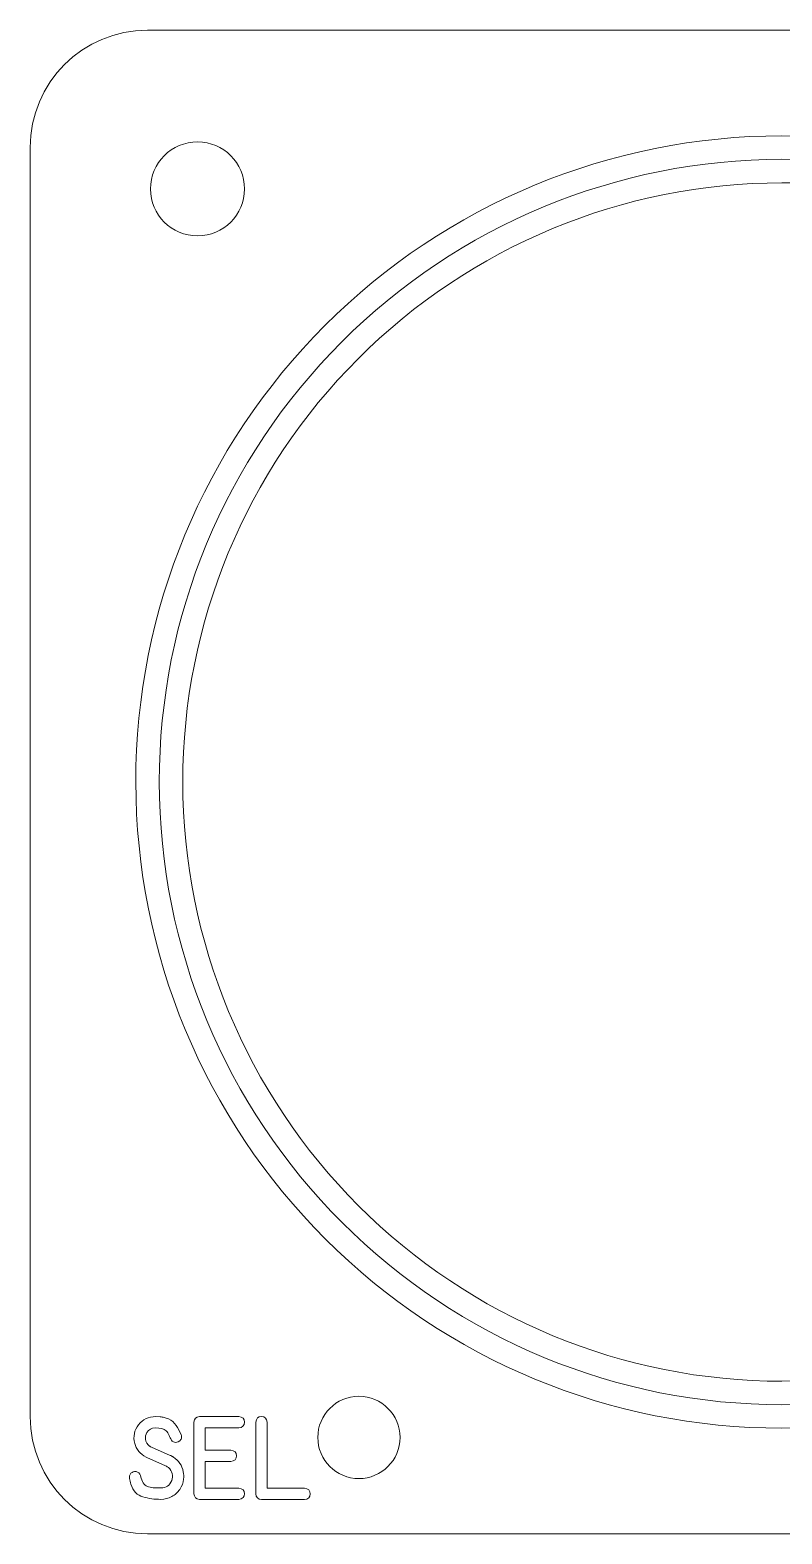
# Model space of a CAD drawing. Header units: millimetres. Extents: x -92 to 32, y -136 to 67.
# Drawn here: x -32 to 0, y 3.1 to 67.1 of the extents above; entities that cross this region are included whole.
import ezdxf

# ---------------------------------------------------------------- set-up
doc = ezdxf.new("R2010")
doc.units = ezdxf.units.MM
doc.header["$MEASUREMENT"] = 0
doc.layers.add('Engrave', color=7, linetype='Continuous')
doc.layers.add('Layer 1', color=7, linetype='Continuous')

msp = doc.modelspace()

# ---------------------------------------------------------------- linework, layer by layer
at = {"layer": 'Engrave', "color": 240, "lineweight": 9}
for points, knots in [([(0, 62.5755), (-7.2981, 62.5709), (-14.2953, 59.6673), (-19.4526, 54.5036), (-19.4526, 54.5036), (-24.6099, 49.3398), (-27.5045, 42.3736), (-27.4999, 35.0756), (-27.4999, 35.0756), (-27.4954, 27.7775), (-24.5917, 20.7803), (-19.428, 15.623), (-19.428, 15.623), (-14.2643, 10.4657), (-7.2981, 7.5711), (0, 7.5757), (0, 7.5757), (7.298, 7.5803), (14.2953, 10.4839), (19.4525, 15.6476), (19.4525, 15.6476), (24.6098, 20.8114), (27.5044, 27.7775), (27.4999, 35.0756), (27.4999, 35.0756), (27.4953, 42.3736), (24.5917, 49.3709), (19.428, 54.5282), (19.428, 54.5282), (14.2642, 59.6854), (7.298, 62.5801), (0, 62.5755)], [0, 0, 0, 0, 0.1111111, 0.1111111, 0.1111111, 0.1111111, 0.2222222, 0.2222222, 0.2222222, 0.2222222, 0.3333333, 0.3333333, 0.3333333, 0.3333333, 0.4444444, 0.4444444, 0.4444444, 0.4444444, 0.5555556, 0.5555556, 0.5555556, 0.5555556, 0.6666667, 0.6666667, 0.6666667, 0.6666667, 0.7777778, 0.7777778, 0.7777778, 0.7777778, 1, 1, 1, 1]), ([(0, 61.5755), (-7.0327, 61.5711), (-13.7755, 58.7731), (-18.7452, 53.7971), (-18.7452, 53.7971), (-23.715, 48.8211), (-26.5043, 42.1082), (-26.4999, 35.0756), (-26.4999, 35.0756), (-26.4956, 28.0429), (-23.6975, 21.3001), (-18.7215, 16.3304), (-18.7215, 16.3304), (-13.7456, 11.3606), (-7.0327, 8.5713), (0, 8.5757), (0, 8.5757), (7.0326, 8.5801), (13.7755, 11.3781), (18.7451, 16.3541), (18.7451, 16.3541), (23.7149, 21.3301), (26.5042, 28.0429), (26.4999, 35.0756), (26.4999, 35.0756), (26.4955, 42.1082), (23.6975, 48.8511), (18.7215, 53.8208), (18.7215, 53.8208), (13.7455, 58.7905), (7.0326, 61.5799), (0, 61.5755)], [0, 0, 0, 0, 0.1111111, 0.1111111, 0.1111111, 0.1111111, 0.2222222, 0.2222222, 0.2222222, 0.2222222, 0.3333333, 0.3333333, 0.3333333, 0.3333333, 0.4444444, 0.4444444, 0.4444444, 0.4444444, 0.5555556, 0.5555556, 0.5555556, 0.5555556, 0.6666667, 0.6666667, 0.6666667, 0.6666667, 0.7777778, 0.7777778, 0.7777778, 0.7777778, 1, 1, 1, 1]), ([(-26.0407, 6.4191), (-26.0407, 6.4191), (-26.0131, 6.4074), (-26.0131, 6.4074), (-26.0131, 6.4074), (-26.0131, 6.4074), (-25.9819, 6.3921), (-25.9819, 6.3921), (-25.9819, 6.3921), (-25.9819, 6.3921), (-25.9543, 6.3762), (-25.9543, 6.3762), (-25.9543, 6.3762), (-25.9466, 6.3703), (-25.9372, 6.365), (-25.9278, 6.3597), (-25.9278, 6.3597), (-25.9178, 6.355), (-25.9084, 6.3492), (-25.899, 6.3439), (-25.899, 6.3439), (-25.6721, 6.1945), (-25.531, 5.9876), (-25.4775, 5.7236), (-25.4775, 5.7236), (-25.4569, 5.6201), (-25.4522, 5.5137), (-25.4633, 5.4049), (-25.4633, 5.4049), (-25.4822, 5.2485), (-25.5368, 5.1045), (-25.628, 4.9716), (-25.628, 4.9716), (-25.7191, 4.8387), (-25.8338, 4.7364), (-25.9713, 4.6641), (-25.9713, 4.6641), (-26.1195, 4.5859), (-26.273, 4.5471), (-26.4317, 4.5471), (-26.4317, 4.5471), (-26.698, 4.5471), (-26.952, 4.5812), (-27.1949, 4.6494), (-27.1949, 4.6494), (-27.4371, 4.7176), (-27.6099, 4.9004), (-27.7128, 5.198), (-27.7128, 5.198), (-27.727, 5.2362), (-27.7369, 5.275), (-27.744, 5.315), (-27.744, 5.315), (-27.7511, 5.3555), (-27.7593, 5.3955), (-27.7681, 5.4361), (-27.7681, 5.4361), (-27.7852, 5.5184), (-27.7652, 5.5913), (-27.707, 5.6548), (-27.707, 5.6548), (-27.6493, 5.7177), (-27.577, 5.7418), (-27.4912, 5.7271), (-27.4912, 5.7271), (-27.4001, 5.7083), (-27.3371, 5.6524), (-27.3013, 5.5584), (-27.3013, 5.5584), (-27.3013, 5.5584), (-27.296, 5.5425), (-27.296, 5.5425), (-27.296, 5.5425), (-27.2413, 5.2932), (-27.1449, 5.1444), (-27.0079, 5.0962), (-27.0079, 5.0962), (-26.8703, 5.048), (-26.6798, 5.0263), (-26.4352, 5.031), (-26.4352, 5.031), (-26.21, 5.031), (-26.0554, 5.1368), (-25.9713, 5.3479), (-25.9713, 5.3479), (-25.9349, 5.442), (-25.929, 5.5401), (-25.9543, 5.6419), (-25.9543, 5.6419), (-25.9796, 5.743), (-26.0295, 5.8282), (-26.1042, 5.8958), (-26.1042, 5.8958), (-26.1377, 5.9247), (-26.1812, 5.9511), (-26.2353, 5.9764), (-26.2353, 5.9764), (-26.2353, 5.9764), (-27.0326, 6.3262), (-27.0326, 6.3262), (-27.0326, 6.3262), (-27.0326, 6.3262), (-27.0585, 6.3403), (-27.0585, 6.3403), (-27.0585, 6.3403), (-27.3195, 6.4779), (-27.4812, 6.6737), (-27.5441, 6.9277), (-27.5441, 6.9277), (-27.6211, 7.2217), (-27.5676, 7.4851), (-27.383, 7.7191), (-27.383, 7.7191), (-27.199, 7.9525), (-26.9567, 8.0695), (-26.6575, 8.0695), (-26.6575, 8.0695), (-26.6575, 8.0695), (-26.4676, 8.0642), (-26.4676, 8.0642), (-26.4676, 8.0642), (-26.4058, 8.053), (-26.3459, 8.0419), (-26.2888, 8.0307), (-26.2888, 8.0307), (-26.2312, 8.0201), (-26.173, 8.0013), (-26.1148, 7.9748), (-26.1148, 7.9748), (-25.9702, 7.9072), (-25.859, 7.8137), (-25.782, 7.6956), (-25.782, 7.6956), (-25.705, 7.5774), (-25.6356, 7.4492), (-25.5739, 7.3116), (-25.5739, 7.3116), (-25.568, 7.2987), (-25.5627, 7.284), (-25.558, 7.2669), (-25.558, 7.2669), (-25.5457, 7.2105), (-25.5515, 7.1594), (-25.5756, 7.1135), (-25.5756, 7.1135), (-25.5892, 7.0847), (-25.6039, 7.0629), (-25.6186, 7.0482), (-25.6186, 7.0482), (-25.6333, 7.0329), (-25.6456, 7.0229), (-25.6544, 7.0171), (-25.6544, 7.0171), (-25.7144, 6.9747), (-25.7797, 6.9618), (-25.8508, 6.9794), (-25.8508, 6.9794), (-25.9225, 6.9953), (-25.9766, 7.0412), (-26.0148, 7.117), (-26.0148, 7.117), (-26.0448, 7.1835), (-26.0766, 7.2517), (-26.1101, 7.321), (-26.1101, 7.321), (-26.1442, 7.3904), (-26.1918, 7.448), (-26.2524, 7.4945), (-26.2524, 7.4945), (-26.2777, 7.5127), (-26.3023, 7.5262), (-26.3259, 7.5345), (-26.3259, 7.5345), (-26.3494, 7.5433), (-26.3753, 7.5527), (-26.4041, 7.5633), (-26.4041, 7.5633), (-26.4041, 7.5633), (-26.5158, 7.5821), (-26.5158, 7.5821), (-26.5158, 7.5821), (-26.5158, 7.5821), (-26.6745, 7.5874), (-26.6745, 7.5874), (-26.6745, 7.5874), (-26.8286, 7.585), (-26.9462, 7.5186), (-27.0273, 7.3875), (-27.0273, 7.3875), (-27.0826, 7.3034), (-27.1031, 7.2099), (-27.0896, 7.1064), (-27.0896, 7.1064), (-27.0737, 6.9794), (-27.0138, 6.8807), (-26.9103, 6.8101), (-26.9103, 6.8101), (-26.9056, 6.8072), (-26.9009, 6.8031), (-26.895, 6.7989), (-26.895, 6.7989), (-26.8891, 6.7954), (-26.8827, 6.7913), (-26.8762, 6.7878), (-26.8762, 6.7878), (-26.8762, 6.7878), (-26.8568, 6.7795), (-26.8568, 6.7795), (-26.8568, 6.7795), (-26.8568, 6.7795), (-26.8362, 6.7707), (-26.8362, 6.7707), (-26.8362, 6.7707), (-26.8362, 6.7707), (-26.0407, 6.4191), (-26.0407, 6.4191)], [0, 0, 0, 0, 0.0181818, 0.0181818, 0.0181818, 0.0181818, 0.0363636, 0.0363636, 0.0363636, 0.0363636, 0.0545455, 0.0545455, 0.0545455, 0.0545455, 0.0727273, 0.0727273, 0.0727273, 0.0727273, 0.0909091, 0.0909091, 0.0909091, 0.0909091, 0.1090909, 0.1090909, 0.1090909, 0.1090909, 0.1272727, 0.1272727, 0.1272727, 0.1272727, 0.1454545, 0.1454545, 0.1454545, 0.1454545, 0.1636364, 0.1636364, 0.1636364, 0.1636364, 0.1818182, 0.1818182, 0.1818182, 0.1818182, 0.2, 0.2, 0.2, 0.2, 0.2181818, 0.2181818, 0.2181818, 0.2181818, 0.2363636, 0.2363636, 0.2363636, 0.2363636, 0.2545455, 0.2545455, 0.2545455, 0.2545455, 0.2727273, 0.2727273, 0.2727273, 0.2727273, 0.2909091, 0.2909091, 0.2909091, 0.2909091, 0.3090909, 0.3090909, 0.3090909, 0.3090909, 0.3272727, 0.3272727, 0.3272727, 0.3272727, 0.3454545, 0.3454545, 0.3454545, 0.3454545, 0.3636364, 0.3636364, 0.3636364, 0.3636364, 0.3818182, 0.3818182, 0.3818182, 0.3818182, 0.4, 0.4, 0.4, 0.4, 0.4181818, 0.4181818, 0.4181818, 0.4181818, 0.4363636, 0.4363636, 0.4363636, 0.4363636, 0.4545455, 0.4545455, 0.4545455, 0.4545455, 0.4727273, 0.4727273, 0.4727273, 0.4727273, 0.4909091, 0.4909091, 0.4909091, 0.4909091, 0.5090909, 0.5090909, 0.5090909, 0.5090909, 0.5272727, 0.5272727, 0.5272727, 0.5272727, 0.5454545, 0.5454545, 0.5454545, 0.5454545, 0.5636364, 0.5636364, 0.5636364, 0.5636364, 0.5818182, 0.5818182, 0.5818182, 0.5818182, 0.6, 0.6, 0.6, 0.6, 0.6181818, 0.6181818, 0.6181818, 0.6181818, 0.6363636, 0.6363636, 0.6363636, 0.6363636, 0.6545455, 0.6545455, 0.6545455, 0.6545455, 0.6727273, 0.6727273, 0.6727273, 0.6727273, 0.6909091, 0.6909091, 0.6909091, 0.6909091, 0.7090909, 0.7090909, 0.7090909, 0.7090909, 0.7272727, 0.7272727, 0.7272727, 0.7272727, 0.7454545, 0.7454545, 0.7454545, 0.7454545, 0.7636364, 0.7636364, 0.7636364, 0.7636364, 0.7818182, 0.7818182, 0.7818182, 0.7818182, 0.8, 0.8, 0.8, 0.8, 0.8181818, 0.8181818, 0.8181818, 0.8181818, 0.8363636, 0.8363636, 0.8363636, 0.8363636, 0.8545455, 0.8545455, 0.8545455, 0.8545455, 0.8727273, 0.8727273, 0.8727273, 0.8727273, 0.8909091, 0.8909091, 0.8909091, 0.8909091, 0.9090909, 0.9090909, 0.9090909, 0.9090909, 0.9272727, 0.9272727, 0.9272727, 0.9272727, 0.9454545, 0.9454545, 0.9454545, 0.9454545, 0.9636364, 0.9636364, 0.9636364, 0.9636364, 1, 1, 1, 1]), ([(-23.1192, 7.5891), (-23.1192, 7.5891), (-24.5473, 7.5891), (-24.5473, 7.5891), (-24.5473, 7.5891), (-24.5473, 7.5891), (-24.5473, 6.6467), (-24.5473, 6.6467), (-24.5473, 6.6467), (-24.5473, 6.6467), (-23.4584, 6.6467), (-23.4584, 6.6467), (-23.4584, 6.6467), (-23.2956, 6.6226), (-23.2144, 6.5408), (-23.215, 6.4015), (-23.215, 6.4015), (-23.2156, 6.2616), (-23.2967, 6.1804), (-23.4584, 6.1575), (-23.4584, 6.1575), (-23.4584, 6.1575), (-24.5473, 6.1575), (-24.5473, 6.1575), (-24.5473, 6.1575), (-24.5473, 6.1575), (-24.5473, 5.0257), (-24.5473, 5.0257), (-24.5473, 5.0257), (-24.5473, 5.0257), (-23.1192, 5.0257), (-23.1192, 5.0257), (-23.1192, 5.0257), (-22.9575, 5.0016), (-22.8764, 4.921), (-22.8764, 4.7829), (-22.8764, 4.7829), (-22.8764, 4.6453), (-22.9575, 4.5647), (-23.1192, 4.5418), (-23.1192, 4.5418), (-23.1192, 4.5418), (-24.7866, 4.5418), (-24.7866, 4.5418), (-24.7866, 4.5418), (-24.9301, 4.56), (-25.0118, 4.6418), (-25.0312, 4.7864), (-25.0312, 4.7864), (-25.0312, 4.7864), (-25.0312, 7.8284), (-25.0312, 7.8284), (-25.0312, 7.8284), (-25.0094, 7.9801), (-24.9277, 8.0601), (-24.7866, 8.0695), (-24.7866, 8.0695), (-24.7866, 8.0695), (-23.1192, 8.0695), (-23.1192, 8.0695), (-23.1192, 8.0695), (-22.9575, 8.0572), (-22.8764, 7.976), (-22.877, 7.8273), (-22.877, 7.8273), (-22.8775, 7.6785), (-22.9587, 7.5991), (-23.1192, 7.5891)], [0, 0, 0, 0, 0.0555556, 0.0555556, 0.0555556, 0.0555556, 0.1111111, 0.1111111, 0.1111111, 0.1111111, 0.1666667, 0.1666667, 0.1666667, 0.1666667, 0.2222222, 0.2222222, 0.2222222, 0.2222222, 0.2777778, 0.2777778, 0.2777778, 0.2777778, 0.3333333, 0.3333333, 0.3333333, 0.3333333, 0.3888889, 0.3888889, 0.3888889, 0.3888889, 0.4444444, 0.4444444, 0.4444444, 0.4444444, 0.5, 0.5, 0.5, 0.5, 0.5555556, 0.5555556, 0.5555556, 0.5555556, 0.6111111, 0.6111111, 0.6111111, 0.6111111, 0.6666667, 0.6666667, 0.6666667, 0.6666667, 0.7222222, 0.7222222, 0.7222222, 0.7222222, 0.7777778, 0.7777778, 0.7777778, 0.7777778, 0.8333333, 0.8333333, 0.8333333, 0.8333333, 0.8888889, 0.8888889, 0.8888889, 0.8888889, 1, 1, 1, 1]), ([(-22.1532, 4.54), (-22.2943, 4.5494), (-22.376, 4.6288), (-22.3978, 4.7793), (-22.3978, 4.7793), (-22.3978, 4.7793), (-22.3978, 7.8249), (-22.3978, 7.8249), (-22.3978, 7.8249), (-22.3737, 7.9901), (-22.2896, 8.0713), (-22.1462, 8.0689), (-22.1462, 8.0689), (-22.0027, 8.066), (-21.9245, 7.9842), (-21.9122, 7.8249), (-21.9122, 7.8249), (-21.9122, 7.8249), (-21.9122, 5.021), (-21.9122, 5.021), (-21.9122, 5.021), (-21.9122, 5.021), (-20.3223, 5.0222), (-20.3223, 5.0222), (-20.3223, 5.0222), (-20.1589, 5.0039), (-20.0783, 4.9216), (-20.0801, 4.7752), (-20.0801, 4.7752), (-20.0819, 4.6288), (-20.163, 4.5506), (-20.3241, 4.54), (-20.3241, 4.54), (-20.3241, 4.54), (-22.1532, 4.54), (-22.1532, 4.54)], [0, 0, 0, 0, 0.1, 0.1, 0.1, 0.1, 0.2, 0.2, 0.2, 0.2, 0.3, 0.3, 0.3, 0.3, 0.4, 0.4, 0.4, 0.4, 0.5, 0.5, 0.5, 0.5, 0.6, 0.6, 0.6, 0.6, 0.7, 0.7, 0.7, 0.7, 0.8, 0.8, 0.8, 0.8, 1, 1, 1, 1])]:
    msp.add_open_spline(points, degree=3, knots=knots, dxfattribs=at)
at = {"layer": 'Layer 1', "color": 250, "lineweight": 9}
for points, knots in [([(-26.9999, 67.0756), (-26.9999, 67.0756), (26.9999, 67.0756), (26.9999, 67.0756), (26.9999, 67.0756), (29.75, 67.0756), (32, 64.8256), (32, 62.0756), (32, 62.0756), (32, 62.0756), (32, 8.0756), (32, 8.0756), (32, 8.0756), (32, 5.3256), (29.75, 3.0756), (26.9999, 3.0756), (26.9999, 3.0756), (26.9999, 3.0756), (-26.9999, 3.0756), (-26.9999, 3.0756), (-26.9999, 3.0756), (-29.75, 3.0756), (-32, 5.3256), (-32, 8.0756), (-32, 8.0756), (-32, 8.0756), (-32, 62.0756), (-32, 62.0756), (-32, 62.0756), (-32, 64.8256), (-29.75, 67.0756), (-26.9999, 67.0756)], [0, 0, 0, 0, 0.1111111, 0.1111111, 0.1111111, 0.1111111, 0.2222222, 0.2222222, 0.2222222, 0.2222222, 0.3333333, 0.3333333, 0.3333333, 0.3333333, 0.4444444, 0.4444444, 0.4444444, 0.4444444, 0.5555556, 0.5555556, 0.5555556, 0.5555556, 0.6666667, 0.6666667, 0.6666667, 0.6666667, 0.7777778, 0.7777778, 0.7777778, 0.7777778, 1, 1, 1, 1]), ([(-24.8723, 62.3163), (-25.9769, 62.3163), (-26.8723, 61.4209), (-26.8723, 60.3163), (-26.8723, 60.3163), (-26.8723, 59.2117), (-25.9769, 58.3163), (-24.8723, 58.3163), (-24.8723, 58.3163), (-23.7677, 58.3163), (-22.8723, 59.2117), (-22.8723, 60.3163), (-22.8723, 60.3163), (-22.8723, 61.4209), (-23.7677, 62.3163), (-24.8723, 62.3163)], [0, 0, 0, 0, 0.2, 0.2, 0.2, 0.2, 0.4, 0.4, 0.4, 0.4, 0.6, 0.6, 0.6, 0.6, 1, 1, 1, 1]), ([(-24.8723, 62.3163), (-25.9769, 62.3163), (-26.8723, 61.4209), (-26.8723, 60.3163), (-26.8723, 60.3163), (-26.8723, 59.2117), (-25.9769, 58.3163), (-24.8723, 58.3163), (-24.8723, 58.3163), (-23.7677, 58.3163), (-22.8723, 59.2117), (-22.8723, 60.3163), (-22.8723, 60.3163), (-22.8723, 61.4209), (-23.7677, 62.3163), (-24.8723, 62.3163)], [0, 0, 0, 0, 0.2, 0.2, 0.2, 0.2, 0.4, 0.4, 0.4, 0.4, 0.6, 0.6, 0.6, 0.6, 1, 1, 1, 1]), ([(-24.8723, 62.3163), (-25.9769, 62.3163), (-26.8723, 61.4209), (-26.8723, 60.3163), (-26.8723, 60.3163), (-26.8723, 59.2117), (-25.9769, 58.3163), (-24.8723, 58.3163), (-24.8723, 58.3163), (-23.7677, 58.3163), (-22.8723, 59.2117), (-22.8723, 60.3163), (-22.8723, 60.3163), (-22.8723, 61.4209), (-23.7677, 62.3163), (-24.8723, 62.3163)], [0, 0, 0, 0, 0.2, 0.2, 0.2, 0.2, 0.4, 0.4, 0.4, 0.4, 0.6, 0.6, 0.6, 0.6, 1, 1, 1, 1]), ([(-24.8723, 62.3163), (-25.9769, 62.3163), (-26.8723, 61.4209), (-26.8723, 60.3163), (-26.8723, 60.3163), (-26.8723, 59.2117), (-25.9769, 58.3163), (-24.8723, 58.3163), (-24.8723, 58.3163), (-23.7677, 58.3163), (-22.8723, 59.2117), (-22.8723, 60.3163), (-22.8723, 60.3163), (-22.8723, 61.4209), (-23.7677, 62.3163), (-24.8723, 62.3163)], [0, 0, 0, 0, 0.2, 0.2, 0.2, 0.2, 0.4, 0.4, 0.4, 0.4, 0.6, 0.6, 0.6, 0.6, 1, 1, 1, 1]), ([(-24.8723, 62.3163), (-25.9769, 62.3163), (-26.8723, 61.4209), (-26.8723, 60.3163), (-26.8723, 60.3163), (-26.8723, 59.2117), (-25.9769, 58.3163), (-24.8723, 58.3163), (-24.8723, 58.3163), (-23.7677, 58.3163), (-22.8723, 59.2117), (-22.8723, 60.3163), (-22.8723, 60.3163), (-22.8723, 61.4209), (-23.7677, 62.3163), (-24.8723, 62.3163)], [0, 0, 0, 0, 0.2, 0.2, 0.2, 0.2, 0.4, 0.4, 0.4, 0.4, 0.6, 0.6, 0.6, 0.6, 1, 1, 1, 1]), ([(-24.8723, 62.3163), (-25.9769, 62.3163), (-26.8723, 61.4209), (-26.8723, 60.3163), (-26.8723, 60.3163), (-26.8723, 59.2117), (-25.9769, 58.3163), (-24.8723, 58.3163), (-24.8723, 58.3163), (-23.7677, 58.3163), (-22.8723, 59.2117), (-22.8723, 60.3163), (-22.8723, 60.3163), (-22.8723, 61.4209), (-23.7677, 62.3163), (-24.8723, 62.3163)], [0, 0, 0, 0, 0.2, 0.2, 0.2, 0.2, 0.4, 0.4, 0.4, 0.4, 0.6, 0.6, 0.6, 0.6, 1, 1, 1, 1]), ([(-24.8723, 62.3163), (-25.9769, 62.3163), (-26.8723, 61.4209), (-26.8723, 60.3163), (-26.8723, 60.3163), (-26.8723, 59.2117), (-25.9769, 58.3163), (-24.8723, 58.3163), (-24.8723, 58.3163), (-23.7677, 58.3163), (-22.8723, 59.2117), (-22.8723, 60.3163), (-22.8723, 60.3163), (-22.8723, 61.4209), (-23.7677, 62.3163), (-24.8723, 62.3163)], [0, 0, 0, 0, 0.2, 0.2, 0.2, 0.2, 0.4, 0.4, 0.4, 0.4, 0.6, 0.6, 0.6, 0.6, 1, 1, 1, 1]), ([(-24.8723, 62.3163), (-25.9769, 62.3163), (-26.8723, 61.4209), (-26.8723, 60.3163), (-26.8723, 60.3163), (-26.8723, 59.2117), (-25.9769, 58.3163), (-24.8723, 58.3163), (-24.8723, 58.3163), (-23.7677, 58.3163), (-22.8723, 59.2117), (-22.8723, 60.3163), (-22.8723, 60.3163), (-22.8723, 61.4209), (-23.7677, 62.3163), (-24.8723, 62.3163)], [0, 0, 0, 0, 0.2, 0.2, 0.2, 0.2, 0.4, 0.4, 0.4, 0.4, 0.6, 0.6, 0.6, 0.6, 1, 1, 1, 1]), ([(-24.8723, 62.3163), (-25.9769, 62.3163), (-26.8723, 61.4209), (-26.8723, 60.3163), (-26.8723, 60.3163), (-26.8723, 59.2117), (-25.9769, 58.3163), (-24.8723, 58.3163), (-24.8723, 58.3163), (-23.7677, 58.3163), (-22.8723, 59.2117), (-22.8723, 60.3163), (-22.8723, 60.3163), (-22.8723, 61.4209), (-23.7677, 62.3163), (-24.8723, 62.3163)], [0, 0, 0, 0, 0.2, 0.2, 0.2, 0.2, 0.4, 0.4, 0.4, 0.4, 0.6, 0.6, 0.6, 0.6, 1, 1, 1, 1]), ([(-24.8723, 62.3163), (-25.9769, 62.3163), (-26.8723, 61.4209), (-26.8723, 60.3163), (-26.8723, 60.3163), (-26.8723, 59.2117), (-25.9769, 58.3163), (-24.8723, 58.3163), (-24.8723, 58.3163), (-23.7677, 58.3163), (-22.8723, 59.2117), (-22.8723, 60.3163), (-22.8723, 60.3163), (-22.8723, 61.4209), (-23.7677, 62.3163), (-24.8723, 62.3163)], [0, 0, 0, 0, 0.2, 0.2, 0.2, 0.2, 0.4, 0.4, 0.4, 0.4, 0.6, 0.6, 0.6, 0.6, 1, 1, 1, 1]), ([(-24.8723, 62.3163), (-25.9769, 62.3163), (-26.8723, 61.4209), (-26.8723, 60.3163), (-26.8723, 60.3163), (-26.8723, 59.2117), (-25.9769, 58.3163), (-24.8723, 58.3163), (-24.8723, 58.3163), (-23.7677, 58.3163), (-22.8723, 59.2117), (-22.8723, 60.3163), (-22.8723, 60.3163), (-22.8723, 61.4209), (-23.7677, 62.3163), (-24.8723, 62.3163)], [0, 0, 0, 0, 0.2, 0.2, 0.2, 0.2, 0.4, 0.4, 0.4, 0.4, 0.6, 0.6, 0.6, 0.6, 1, 1, 1, 1]), ([(-24.8723, 62.3163), (-25.9769, 62.3163), (-26.8723, 61.4209), (-26.8723, 60.3163), (-26.8723, 60.3163), (-26.8723, 59.2117), (-25.9769, 58.3163), (-24.8723, 58.3163), (-24.8723, 58.3163), (-23.7677, 58.3163), (-22.8723, 59.2117), (-22.8723, 60.3163), (-22.8723, 60.3163), (-22.8723, 61.4209), (-23.7677, 62.3163), (-24.8723, 62.3163)], [0, 0, 0, 0, 0.2, 0.2, 0.2, 0.2, 0.4, 0.4, 0.4, 0.4, 0.6, 0.6, 0.6, 0.6, 1, 1, 1, 1]), ([(-24.8723, 62.3163), (-25.9769, 62.3163), (-26.8723, 61.4209), (-26.8723, 60.3163), (-26.8723, 60.3163), (-26.8723, 59.2117), (-25.9769, 58.3163), (-24.8723, 58.3163), (-24.8723, 58.3163), (-23.7677, 58.3163), (-22.8723, 59.2117), (-22.8723, 60.3163), (-22.8723, 60.3163), (-22.8723, 61.4209), (-23.7677, 62.3163), (-24.8723, 62.3163)], [0, 0, 0, 0, 0.2, 0.2, 0.2, 0.2, 0.4, 0.4, 0.4, 0.4, 0.6, 0.6, 0.6, 0.6, 1, 1, 1, 1]), ([(-24.8723, 62.3163), (-25.9769, 62.3163), (-26.8723, 61.4209), (-26.8723, 60.3163), (-26.8723, 60.3163), (-26.8723, 59.2117), (-25.9769, 58.3163), (-24.8723, 58.3163), (-24.8723, 58.3163), (-23.7677, 58.3163), (-22.8723, 59.2117), (-22.8723, 60.3163), (-22.8723, 60.3163), (-22.8723, 61.4209), (-23.7677, 62.3163), (-24.8723, 62.3163)], [0, 0, 0, 0, 0.2, 0.2, 0.2, 0.2, 0.4, 0.4, 0.4, 0.4, 0.6, 0.6, 0.6, 0.6, 1, 1, 1, 1]), ([(-24.8723, 62.3163), (-25.9769, 62.3163), (-26.8723, 61.4209), (-26.8723, 60.3163), (-26.8723, 60.3163), (-26.8723, 59.2117), (-25.9769, 58.3163), (-24.8723, 58.3163), (-24.8723, 58.3163), (-23.7677, 58.3163), (-22.8723, 59.2117), (-22.8723, 60.3163), (-22.8723, 60.3163), (-22.8723, 61.4209), (-23.7677, 62.3163), (-24.8723, 62.3163)], [0, 0, 0, 0, 0.2, 0.2, 0.2, 0.2, 0.4, 0.4, 0.4, 0.4, 0.6, 0.6, 0.6, 0.6, 1, 1, 1, 1]), ([(-24.8723, 62.3163), (-25.9769, 62.3163), (-26.8723, 61.4209), (-26.8723, 60.3163), (-26.8723, 60.3163), (-26.8723, 59.2117), (-25.9769, 58.3163), (-24.8723, 58.3163), (-24.8723, 58.3163), (-23.7677, 58.3163), (-22.8723, 59.2117), (-22.8723, 60.3163), (-22.8723, 60.3163), (-22.8723, 61.4209), (-23.7677, 62.3163), (-24.8723, 62.3163)], [0, 0, 0, 0, 0.2, 0.2, 0.2, 0.2, 0.4, 0.4, 0.4, 0.4, 0.6, 0.6, 0.6, 0.6, 1, 1, 1, 1]), ([(-24.8723, 62.3163), (-25.9769, 62.3163), (-26.8723, 61.4209), (-26.8723, 60.3163), (-26.8723, 60.3163), (-26.8723, 59.2117), (-25.9769, 58.3163), (-24.8723, 58.3163), (-24.8723, 58.3163), (-23.7677, 58.3163), (-22.8723, 59.2117), (-22.8723, 60.3163), (-22.8723, 60.3163), (-22.8723, 61.4209), (-23.7677, 62.3163), (-24.8723, 62.3163)], [0, 0, 0, 0, 0.2, 0.2, 0.2, 0.2, 0.4, 0.4, 0.4, 0.4, 0.6, 0.6, 0.6, 0.6, 1, 1, 1, 1]), ([(-24.8723, 62.3163), (-25.9769, 62.3163), (-26.8723, 61.4209), (-26.8723, 60.3163), (-26.8723, 60.3163), (-26.8723, 59.2117), (-25.9769, 58.3163), (-24.8723, 58.3163), (-24.8723, 58.3163), (-23.7677, 58.3163), (-22.8723, 59.2117), (-22.8723, 60.3163), (-22.8723, 60.3163), (-22.8723, 61.4209), (-23.7677, 62.3163), (-24.8723, 62.3163)], [0, 0, 0, 0, 0.2, 0.2, 0.2, 0.2, 0.4, 0.4, 0.4, 0.4, 0.6, 0.6, 0.6, 0.6, 1, 1, 1, 1]), ([(-24.8723, 62.3163), (-25.9769, 62.3163), (-26.8723, 61.4209), (-26.8723, 60.3163), (-26.8723, 60.3163), (-26.8723, 59.2117), (-25.9769, 58.3163), (-24.8723, 58.3163), (-24.8723, 58.3163), (-23.7677, 58.3163), (-22.8723, 59.2117), (-22.8723, 60.3163), (-22.8723, 60.3163), (-22.8723, 61.4209), (-23.7677, 62.3163), (-24.8723, 62.3163)], [0, 0, 0, 0, 0.2, 0.2, 0.2, 0.2, 0.4, 0.4, 0.4, 0.4, 0.6, 0.6, 0.6, 0.6, 1, 1, 1, 1]), ([(-24.8723, 62.3163), (-25.9769, 62.3163), (-26.8723, 61.4209), (-26.8723, 60.3163), (-26.8723, 60.3163), (-26.8723, 59.2117), (-25.9769, 58.3163), (-24.8723, 58.3163), (-24.8723, 58.3163), (-23.7677, 58.3163), (-22.8723, 59.2117), (-22.8723, 60.3163), (-22.8723, 60.3163), (-22.8723, 61.4209), (-23.7677, 62.3163), (-24.8723, 62.3163)], [0, 0, 0, 0, 0.2, 0.2, 0.2, 0.2, 0.4, 0.4, 0.4, 0.4, 0.6, 0.6, 0.6, 0.6, 1, 1, 1, 1]), ([(-24.8723, 62.3163), (-25.9769, 62.3163), (-26.8723, 61.4209), (-26.8723, 60.3163), (-26.8723, 60.3163), (-26.8723, 59.2117), (-25.9769, 58.3163), (-24.8723, 58.3163), (-24.8723, 58.3163), (-23.7677, 58.3163), (-22.8723, 59.2117), (-22.8723, 60.3163), (-22.8723, 60.3163), (-22.8723, 61.4209), (-23.7677, 62.3163), (-24.8723, 62.3163)], [0, 0, 0, 0, 0.2, 0.2, 0.2, 0.2, 0.4, 0.4, 0.4, 0.4, 0.6, 0.6, 0.6, 0.6, 1, 1, 1, 1]), ([(0, 60.5755), (-6.7673, 60.5712), (-13.2557, 57.8789), (-18.0379, 53.0906), (-18.0379, 53.0906), (-22.82, 48.3024), (-25.5042, 41.8428), (-25.4999, 35.0756), (-25.4999, 35.0756), (-25.4957, 28.3083), (-22.8033, 21.8199), (-18.015, 17.0377), (-18.015, 17.0377), (-13.2269, 12.2556), (-6.7673, 9.5714), (0, 9.5757), (0, 9.5757), (6.7672, 9.58), (13.2557, 12.2723), (18.0378, 17.0606), (18.0378, 17.0606), (22.82, 21.8488), (25.5041, 28.3083), (25.4999, 35.0756), (25.4999, 35.0756), (25.4956, 41.8428), (22.8033, 48.3313), (18.015, 53.1135), (18.015, 53.1135), (13.2268, 57.8956), (6.7672, 60.5798), (0, 60.5755)], [0, 0, 0, 0, 0.1111111, 0.1111111, 0.1111111, 0.1111111, 0.2222222, 0.2222222, 0.2222222, 0.2222222, 0.3333333, 0.3333333, 0.3333333, 0.3333333, 0.4444444, 0.4444444, 0.4444444, 0.4444444, 0.5555556, 0.5555556, 0.5555556, 0.5555556, 0.6666667, 0.6666667, 0.6666667, 0.6666667, 0.7777778, 0.7777778, 0.7777778, 0.7777778, 1, 1, 1, 1]), ([(-18.0044, 8.9322), (-18.9709, 8.9322), (-19.7544, 8.1487), (-19.7544, 7.1822), (-19.7544, 7.1822), (-19.7544, 6.2157), (-18.9709, 5.4322), (-18.0044, 5.4322), (-18.0044, 5.4322), (-17.0379, 5.4322), (-16.2544, 6.2157), (-16.2544, 7.1822), (-16.2544, 7.1822), (-16.2544, 8.1487), (-17.0379, 8.9322), (-18.0044, 8.9322)], [0, 0, 0, 0, 0.2, 0.2, 0.2, 0.2, 0.4, 0.4, 0.4, 0.4, 0.6, 0.6, 0.6, 0.6, 1, 1, 1, 1]), ([(-18.0044, 8.9322), (-18.9709, 8.9322), (-19.7544, 8.1487), (-19.7544, 7.1822), (-19.7544, 7.1822), (-19.7544, 6.2157), (-18.9709, 5.4322), (-18.0044, 5.4322), (-18.0044, 5.4322), (-17.0379, 5.4322), (-16.2544, 6.2157), (-16.2544, 7.1822), (-16.2544, 7.1822), (-16.2544, 8.1487), (-17.0379, 8.9322), (-18.0044, 8.9322)], [0, 0, 0, 0, 0.2, 0.2, 0.2, 0.2, 0.4, 0.4, 0.4, 0.4, 0.6, 0.6, 0.6, 0.6, 1, 1, 1, 1]), ([(-18.0044, 8.9322), (-18.9709, 8.9322), (-19.7544, 8.1487), (-19.7544, 7.1822), (-19.7544, 7.1822), (-19.7544, 6.2157), (-18.9709, 5.4322), (-18.0044, 5.4322), (-18.0044, 5.4322), (-17.0379, 5.4322), (-16.2544, 6.2157), (-16.2544, 7.1822), (-16.2544, 7.1822), (-16.2544, 8.1487), (-17.0379, 8.9322), (-18.0044, 8.9322)], [0, 0, 0, 0, 0.2, 0.2, 0.2, 0.2, 0.4, 0.4, 0.4, 0.4, 0.6, 0.6, 0.6, 0.6, 1, 1, 1, 1]), ([(-18.0044, 8.9322), (-18.9709, 8.9322), (-19.7544, 8.1487), (-19.7544, 7.1822), (-19.7544, 7.1822), (-19.7544, 6.2157), (-18.9709, 5.4322), (-18.0044, 5.4322), (-18.0044, 5.4322), (-17.0379, 5.4322), (-16.2544, 6.2157), (-16.2544, 7.1822), (-16.2544, 7.1822), (-16.2544, 8.1487), (-17.0379, 8.9322), (-18.0044, 8.9322)], [0, 0, 0, 0, 0.2, 0.2, 0.2, 0.2, 0.4, 0.4, 0.4, 0.4, 0.6, 0.6, 0.6, 0.6, 1, 1, 1, 1]), ([(-18.0044, 8.9322), (-18.9709, 8.9322), (-19.7544, 8.1487), (-19.7544, 7.1822), (-19.7544, 7.1822), (-19.7544, 6.2157), (-18.9709, 5.4322), (-18.0044, 5.4322), (-18.0044, 5.4322), (-17.0379, 5.4322), (-16.2544, 6.2157), (-16.2544, 7.1822), (-16.2544, 7.1822), (-16.2544, 8.1487), (-17.0379, 8.9322), (-18.0044, 8.9322)], [0, 0, 0, 0, 0.2, 0.2, 0.2, 0.2, 0.4, 0.4, 0.4, 0.4, 0.6, 0.6, 0.6, 0.6, 1, 1, 1, 1]), ([(-18.0044, 8.9322), (-18.9709, 8.9322), (-19.7544, 8.1487), (-19.7544, 7.1822), (-19.7544, 7.1822), (-19.7544, 6.2157), (-18.9709, 5.4322), (-18.0044, 5.4322), (-18.0044, 5.4322), (-17.0379, 5.4322), (-16.2544, 6.2157), (-16.2544, 7.1822), (-16.2544, 7.1822), (-16.2544, 8.1487), (-17.0379, 8.9322), (-18.0044, 8.9322)], [0, 0, 0, 0, 0.2, 0.2, 0.2, 0.2, 0.4, 0.4, 0.4, 0.4, 0.6, 0.6, 0.6, 0.6, 1, 1, 1, 1]), ([(-18.0044, 8.9322), (-18.9709, 8.9322), (-19.7544, 8.1487), (-19.7544, 7.1822), (-19.7544, 7.1822), (-19.7544, 6.2157), (-18.9709, 5.4322), (-18.0044, 5.4322), (-18.0044, 5.4322), (-17.0379, 5.4322), (-16.2544, 6.2157), (-16.2544, 7.1822), (-16.2544, 7.1822), (-16.2544, 8.1487), (-17.0379, 8.9322), (-18.0044, 8.9322)], [0, 0, 0, 0, 0.2, 0.2, 0.2, 0.2, 0.4, 0.4, 0.4, 0.4, 0.6, 0.6, 0.6, 0.6, 1, 1, 1, 1]), ([(-18.0044, 8.9322), (-18.9709, 8.9322), (-19.7544, 8.1487), (-19.7544, 7.1822), (-19.7544, 7.1822), (-19.7544, 6.2157), (-18.9709, 5.4322), (-18.0044, 5.4322), (-18.0044, 5.4322), (-17.0379, 5.4322), (-16.2544, 6.2157), (-16.2544, 7.1822), (-16.2544, 7.1822), (-16.2544, 8.1487), (-17.0379, 8.9322), (-18.0044, 8.9322)], [0, 0, 0, 0, 0.2, 0.2, 0.2, 0.2, 0.4, 0.4, 0.4, 0.4, 0.6, 0.6, 0.6, 0.6, 1, 1, 1, 1]), ([(-18.0044, 8.9322), (-18.9709, 8.9322), (-19.7544, 8.1487), (-19.7544, 7.1822), (-19.7544, 7.1822), (-19.7544, 6.2157), (-18.9709, 5.4322), (-18.0044, 5.4322), (-18.0044, 5.4322), (-17.0379, 5.4322), (-16.2544, 6.2157), (-16.2544, 7.1822), (-16.2544, 7.1822), (-16.2544, 8.1487), (-17.0379, 8.9322), (-18.0044, 8.9322)], [0, 0, 0, 0, 0.2, 0.2, 0.2, 0.2, 0.4, 0.4, 0.4, 0.4, 0.6, 0.6, 0.6, 0.6, 1, 1, 1, 1]), ([(-18.0044, 8.9322), (-18.9709, 8.9322), (-19.7544, 8.1487), (-19.7544, 7.1822), (-19.7544, 7.1822), (-19.7544, 6.2157), (-18.9709, 5.4322), (-18.0044, 5.4322), (-18.0044, 5.4322), (-17.0379, 5.4322), (-16.2544, 6.2157), (-16.2544, 7.1822), (-16.2544, 7.1822), (-16.2544, 8.1487), (-17.0379, 8.9322), (-18.0044, 8.9322)], [0, 0, 0, 0, 0.2, 0.2, 0.2, 0.2, 0.4, 0.4, 0.4, 0.4, 0.6, 0.6, 0.6, 0.6, 1, 1, 1, 1]), ([(-18.0044, 8.9322), (-18.9709, 8.9322), (-19.7544, 8.1487), (-19.7544, 7.1822), (-19.7544, 7.1822), (-19.7544, 6.2157), (-18.9709, 5.4322), (-18.0044, 5.4322), (-18.0044, 5.4322), (-17.0379, 5.4322), (-16.2544, 6.2157), (-16.2544, 7.1822), (-16.2544, 7.1822), (-16.2544, 8.1487), (-17.0379, 8.9322), (-18.0044, 8.9322)], [0, 0, 0, 0, 0.2, 0.2, 0.2, 0.2, 0.4, 0.4, 0.4, 0.4, 0.6, 0.6, 0.6, 0.6, 1, 1, 1, 1]), ([(-18.0044, 8.9322), (-18.9709, 8.9322), (-19.7544, 8.1487), (-19.7544, 7.1822), (-19.7544, 7.1822), (-19.7544, 6.2157), (-18.9709, 5.4322), (-18.0044, 5.4322), (-18.0044, 5.4322), (-17.0379, 5.4322), (-16.2544, 6.2157), (-16.2544, 7.1822), (-16.2544, 7.1822), (-16.2544, 8.1487), (-17.0379, 8.9322), (-18.0044, 8.9322)], [0, 0, 0, 0, 0.2, 0.2, 0.2, 0.2, 0.4, 0.4, 0.4, 0.4, 0.6, 0.6, 0.6, 0.6, 1, 1, 1, 1]), ([(-18.0044, 8.9322), (-18.9709, 8.9322), (-19.7544, 8.1487), (-19.7544, 7.1822), (-19.7544, 7.1822), (-19.7544, 6.2157), (-18.9709, 5.4322), (-18.0044, 5.4322), (-18.0044, 5.4322), (-17.0379, 5.4322), (-16.2544, 6.2157), (-16.2544, 7.1822), (-16.2544, 7.1822), (-16.2544, 8.1487), (-17.0379, 8.9322), (-18.0044, 8.9322)], [0, 0, 0, 0, 0.2, 0.2, 0.2, 0.2, 0.4, 0.4, 0.4, 0.4, 0.6, 0.6, 0.6, 0.6, 1, 1, 1, 1]), ([(-18.0044, 8.9322), (-18.9709, 8.9322), (-19.7544, 8.1487), (-19.7544, 7.1822), (-19.7544, 7.1822), (-19.7544, 6.2157), (-18.9709, 5.4322), (-18.0044, 5.4322), (-18.0044, 5.4322), (-17.0379, 5.4322), (-16.2544, 6.2157), (-16.2544, 7.1822), (-16.2544, 7.1822), (-16.2544, 8.1487), (-17.0379, 8.9322), (-18.0044, 8.9322)], [0, 0, 0, 0, 0.2, 0.2, 0.2, 0.2, 0.4, 0.4, 0.4, 0.4, 0.6, 0.6, 0.6, 0.6, 1, 1, 1, 1]), ([(-18.0044, 8.9322), (-18.9709, 8.9322), (-19.7544, 8.1487), (-19.7544, 7.1822), (-19.7544, 7.1822), (-19.7544, 6.2157), (-18.9709, 5.4322), (-18.0044, 5.4322), (-18.0044, 5.4322), (-17.0379, 5.4322), (-16.2544, 6.2157), (-16.2544, 7.1822), (-16.2544, 7.1822), (-16.2544, 8.1487), (-17.0379, 8.9322), (-18.0044, 8.9322)], [0, 0, 0, 0, 0.2, 0.2, 0.2, 0.2, 0.4, 0.4, 0.4, 0.4, 0.6, 0.6, 0.6, 0.6, 1, 1, 1, 1]), ([(-18.0044, 8.9322), (-18.9709, 8.9322), (-19.7544, 8.1487), (-19.7544, 7.1822), (-19.7544, 7.1822), (-19.7544, 6.2157), (-18.9709, 5.4322), (-18.0044, 5.4322), (-18.0044, 5.4322), (-17.0379, 5.4322), (-16.2544, 6.2157), (-16.2544, 7.1822), (-16.2544, 7.1822), (-16.2544, 8.1487), (-17.0379, 8.9322), (-18.0044, 8.9322)], [0, 0, 0, 0, 0.2, 0.2, 0.2, 0.2, 0.4, 0.4, 0.4, 0.4, 0.6, 0.6, 0.6, 0.6, 1, 1, 1, 1]), ([(-18.0044, 8.9322), (-18.9709, 8.9322), (-19.7544, 8.1487), (-19.7544, 7.1822), (-19.7544, 7.1822), (-19.7544, 6.2157), (-18.9709, 5.4322), (-18.0044, 5.4322), (-18.0044, 5.4322), (-17.0379, 5.4322), (-16.2544, 6.2157), (-16.2544, 7.1822), (-16.2544, 7.1822), (-16.2544, 8.1487), (-17.0379, 8.9322), (-18.0044, 8.9322)], [0, 0, 0, 0, 0.2, 0.2, 0.2, 0.2, 0.4, 0.4, 0.4, 0.4, 0.6, 0.6, 0.6, 0.6, 1, 1, 1, 1]), ([(-18.0044, 8.9322), (-18.9709, 8.9322), (-19.7544, 8.1487), (-19.7544, 7.1822), (-19.7544, 7.1822), (-19.7544, 6.2157), (-18.9709, 5.4322), (-18.0044, 5.4322), (-18.0044, 5.4322), (-17.0379, 5.4322), (-16.2544, 6.2157), (-16.2544, 7.1822), (-16.2544, 7.1822), (-16.2544, 8.1487), (-17.0379, 8.9322), (-18.0044, 8.9322)], [0, 0, 0, 0, 0.2, 0.2, 0.2, 0.2, 0.4, 0.4, 0.4, 0.4, 0.6, 0.6, 0.6, 0.6, 1, 1, 1, 1]), ([(-18.0044, 8.9322), (-18.9709, 8.9322), (-19.7544, 8.1487), (-19.7544, 7.1822), (-19.7544, 7.1822), (-19.7544, 6.2157), (-18.9709, 5.4322), (-18.0044, 5.4322), (-18.0044, 5.4322), (-17.0379, 5.4322), (-16.2544, 6.2157), (-16.2544, 7.1822), (-16.2544, 7.1822), (-16.2544, 8.1487), (-17.0379, 8.9322), (-18.0044, 8.9322)], [0, 0, 0, 0, 0.2, 0.2, 0.2, 0.2, 0.4, 0.4, 0.4, 0.4, 0.6, 0.6, 0.6, 0.6, 1, 1, 1, 1]), ([(-18.0044, 8.9322), (-18.9709, 8.9322), (-19.7544, 8.1487), (-19.7544, 7.1822), (-19.7544, 7.1822), (-19.7544, 6.2157), (-18.9709, 5.4322), (-18.0044, 5.4322), (-18.0044, 5.4322), (-17.0379, 5.4322), (-16.2544, 6.2157), (-16.2544, 7.1822), (-16.2544, 7.1822), (-16.2544, 8.1487), (-17.0379, 8.9322), (-18.0044, 8.9322)], [0, 0, 0, 0, 0.2, 0.2, 0.2, 0.2, 0.4, 0.4, 0.4, 0.4, 0.6, 0.6, 0.6, 0.6, 1, 1, 1, 1]), ([(-18.0044, 8.9322), (-18.9709, 8.9322), (-19.7544, 8.1487), (-19.7544, 7.1822), (-19.7544, 7.1822), (-19.7544, 6.2157), (-18.9709, 5.4322), (-18.0044, 5.4322), (-18.0044, 5.4322), (-17.0379, 5.4322), (-16.2544, 6.2157), (-16.2544, 7.1822), (-16.2544, 7.1822), (-16.2544, 8.1487), (-17.0379, 8.9322), (-18.0044, 8.9322)], [0, 0, 0, 0, 0.2, 0.2, 0.2, 0.2, 0.4, 0.4, 0.4, 0.4, 0.6, 0.6, 0.6, 0.6, 1, 1, 1, 1])]:
    msp.add_open_spline(points, degree=3, knots=knots, dxfattribs=at)
for points in [[(-24.8723, 62.3163), (-24.8723, 62.3163), (-24.8723, 62.3163), (-24.8723, 62.3163)], [(-24.8723, 62.3163), (-24.8723, 62.3163), (-24.8723, 62.3163), (-24.8723, 62.3163)], [(-26.8723, 60.3163), (-26.8723, 60.3163), (-26.8723, 60.3163), (-26.8723, 60.3163)], [(-22.8723, 60.3163), (-22.8723, 60.3163), (-22.8723, 60.3163), (-22.8723, 60.3163)], [(-24.8723, 58.3163), (-24.8723, 58.3163), (-24.8723, 58.3163), (-24.8723, 58.3163)], [(-18.0044, 8.9322), (-18.0044, 8.9322), (-18.0044, 8.9322), (-18.0044, 8.9322)], [(-18.0044, 8.9322), (-18.0044, 8.9322), (-18.0044, 8.9322), (-18.0044, 8.9322)], [(-19.7544, 7.1822), (-19.7544, 7.1822), (-19.7544, 7.1822), (-19.7544, 7.1822)], [(-16.2544, 7.1822), (-16.2544, 7.1822), (-16.2544, 7.1822), (-16.2544, 7.1822)], [(-18.0044, 5.4322), (-18.0044, 5.4322), (-18.0044, 5.4322), (-18.0044, 5.4322)]]:
    msp.add_open_spline(points, degree=3, dxfattribs=at)

doc.saveas('drawing.dxf')
